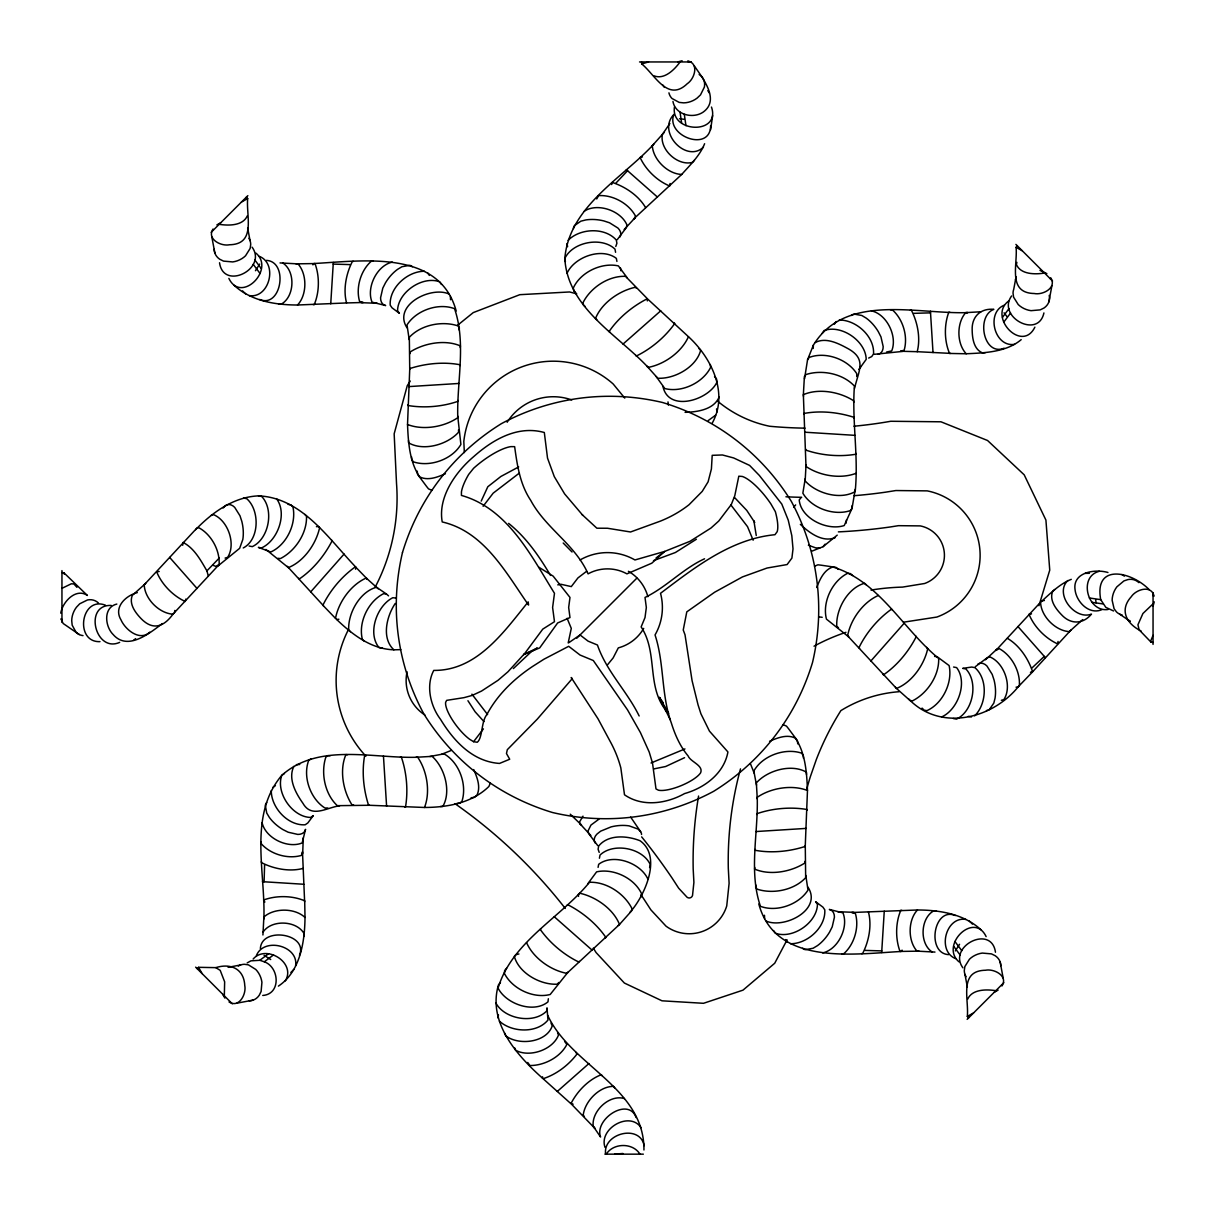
<?xml version="1.0" encoding="UTF-8"?>
<svg xmlns="http://www.w3.org/2000/svg" width="1215" height="1215" viewBox="0 0 1215 1215"><rect width="100%" height="100%" fill="white"/><g stroke="black" fill="none" stroke-linecap="round" stroke-linejoin="round"><path stroke-width="1.5" d="M409.212 339.668L407.01 324.906C416.229 310.341 438.357 302.52 454.547 308.686C466.439 343.435 456.703 381.632 457.766 417.687C444.082 427.103 423.063 430.566 407.526 424.506L409.728 369.406L409.333 337.314C420.785 324.891 441.88 320.623 457.766 325.802L459.346 327.746L459.224 330.1M805.788 875.332L807.99 890.094C798.771 904.659 776.643 912.48 760.453 906.314C748.562 871.565 758.297 833.369 757.234 797.313C770.918 787.897 791.937 784.434 807.474 790.494L805.272 845.594L805.667 877.686C794.215 890.109 773.12 894.377 757.234 889.198L755.654 887.254L755.776 884.9M228.876 278.402C241.208 304.13 275.41 269.487 255.97 253.145M986.124 936.598C973.792 910.87 939.59 945.513 959.03 961.855M673.9 114.301C665.197 136.293 710.578 152.68 710.638 125.585M674.462 106.935C670.346 133.118 720.996 134.865 711.474 107.057M213.354 230.136L213.005 229.073C206.626 239.036 220.857 246.554 229.498 244.762C256.517 244.276 245.946 215.905 247.678 198.592L246.448 197.043M278.402 986.124C300.287 971.56 304.752 941.853 305.011 917.462C294.926 907.878 274.226 907.711 263.883 917.006L263.852 918.996C265.675 871.99 248.057 815.159 281.789 775.337C318.922 742.289 373.157 758.798 417.687 757.234C427.103 770.918 430.566 791.937 424.506 807.474L369.406 805.272L337.314 805.667C324.891 794.215 320.623 773.12 325.802 757.234L327.746 755.654L330.1 755.776M968.552 1017.957L967.322 1016.408C969.054 999.095 958.483 970.724 985.502 970.238C994.143 968.446 1008.374 975.964 1001.995 985.927L1001.646 984.864M805.985 466.439L806.031 464.813L805.165 480.912C816.374 493.503 840.248 500.246 855.178 491.574C858.716 456.43 851.837 421.225 854.403 386.066C842.967 373.643 821.872 369.36 805.985 374.554L804.406 376.498L803.358 394.678L805.985 466.439C819.669 475.855 840.689 479.318 856.226 473.258M264.095 881.786L264.597 864.974M262.926 934.973L263.883 917.006M303.993 936.446L304.084 933.621C296.551 920.332 271.446 919.36 263.017 932.133M855.254 489.265L852.019 508.432L844.228 525.548C827.324 531.152 800.898 518.547 799.212 499.957L801.141 497.512M813.23 348.477L813.367 345.166C845.458 292.511 917.568 314.457 967.748 312.604L965.743 312.635C956.463 322.977 956.63 343.678 966.214 353.762C984.803 352.912 1006.339 352.168 1021.192 339.653M854.54 388.42C858.732 370.165 867.449 358.683 846.627 347.885C837.393 342.919 825.289 337.117 815.113 342.6M271.264 790.54C271.127 807.474 287.788 825.896 305.162 824.788L307.835 822.95L313.288 815.63L310.63 817.452C292.253 817.072 275.501 792.605 281.789 775.337L284.447 773.515M304.631 901.834L302.489 851.761L301.442 855.406C287.864 859.415 270.52 854.327 261.21 843.681L261.012 841.646M643.95 1149.982C644.406 1087.44 570.959 1065.813 547.676 1015.3M302.672 853.796L303.294 837.803M1050.398 278.888L1050.747 277.825C1057.126 287.788 1042.895 295.306 1034.254 293.514C1007.235 293.028 1017.805 264.657 1016.074 247.344L1017.304 245.794M260.375 948.566C261.635 926.24 308.671 933.5 299.467 955.354M330.738 303.811L333.32 262.47M852.186 505.577L852.019 508.432L850.166 510.665C833.748 516.071 811.635 508.204 802.857 493.199L805.241 478.604M881.68 952.53L884.262 911.189M805.742 449.216L805.682 450.051C821.401 455.473 839.474 457.022 855.876 454.243L855.922 453.392M219.535 262.759C223.454 291.068 267.725 268.712 252.113 247.192M995.465 952.241C991.546 923.932 947.275 946.288 962.888 967.808M542.573 1076.809L542.452 1078.13L571.597 1104.298L594.94 1128.446L593.209 1126.244C591.325 1111.224 609.581 1094.001 624.404 1098.573M410.017 353.626L410.184 351.97C424.065 343.025 445.115 339.289 460.394 345.926L460.227 347.581M754.773 867.419L754.606 869.074C769.885 875.711 790.935 871.975 804.816 863.03L804.983 861.374M295.594 965.803C298.829 945.604 263.685 936.871 256.38 955.643M846.156 523.118L846.49 519.883M548.345 998.745L547.995 1001.843C533.643 1013.796 506.063 1004.015 498.059 988.114C512.198 941.488 560.1 918.191 589.488 882.287C606.361 881.589 624.297 893.481 631.861 908.38L631.603 910.87L619.498 924.463L566.889 973.352C550.562 970.345 533.248 957.921 526.551 942.643M575.986 1052.357L576.912 1054.149C568.574 1065.084 556.591 1074.242 543.515 1078.586L542.452 1078.13C516.664 1055.167 487.564 1022.331 498.408 985.016L500.459 982.495M498.059 1018.018L498.439 1014.844M585.144 306.499L583.397 304.919L583.139 302.429C590.703 287.53 608.639 275.638 625.512 276.337L647.929 299.285L688.449 336.692C681.752 351.97 664.438 364.394 648.111 367.401C617.721 334.808 567.694 308.139 564.808 258.506C569.121 206.504 621.761 178.772 653.716 144.236L652.318 145.679C653.062 159.56 667.81 174.079 681.721 174.428C690.135 164.951 699.886 155.672 704.609 143.719M596.732 198.941L598.585 195.63C612.694 194.689 628.565 203.361 635.339 215.784L635.05 217.804L624.176 229.544M710.578 129.808L712.658 115.668M629.856 912.45C644.239 896.7 662.752 856.727 639.986 840.704C627.062 835.631 608.259 834.158 598.691 846.02L598.099 849.209L599.208 852.398M712.096 423.352C728.985 393.432 711.55 357.848 688.449 336.692M568.195 642.902L571.293 628.398L567.116 618.313M224.319 995.829L224.653 981.826L220.204 970.36L215.799 967.641L198.592 967.322L197.043 968.552M641.216 896.822L641.702 893.997C634.61 878.187 613.438 868.072 596.611 871.854L587.726 883.852M409.728 369.406L409.865 368.54C425.675 363.437 443.718 361.645 460.045 364.758L459.893 365.609M755.107 849.391L754.955 850.242C771.282 853.355 789.325 851.563 805.135 846.46L805.272 845.594M144.236 584.764C144.585 598.676 159.119 613.423 172.986 614.167L219.11 564.55C220.036 550.425 211.38 534.554 198.941 527.796L196.921 528.069L144.236 584.764L145.679 583.382L132.298 595.411C128.729 604.068 135.548 612.907 141.32 618.845C152.695 630.372 163.433 627.35 172.986 614.167M174.428 612.785L174.854 610.431M1071.281 579.342C1059.328 584.066 1050.049 593.816 1040.572 602.215C1040.921 616.127 1055.44 630.874 1069.322 631.618L1082.702 619.589M1015.512 279.951L1016.074 276.838L1013.72 289.352A22.037 16.023 21.2 0 0 1013.037 293.164L1013.583 297.143L1018.2 304.525A17.238 12.53 21.2 0 0 1031.034 310.675L1040.207 309.871L1044.034 307.987A22.037 16.023 21.2 0 0 1049.578 298.055L1049.213 295.397M599.42 858.23L600.013 855.056C613.286 842.344 642.431 847.797 650.192 864.442L649.6 867.616M813.367 345.166L807.55 359.777L804.527 378.852M1048.879 301.867L1051.901 285.783M598.084 867.373L598.661 864.321C613.362 853.021 640.776 862.939 648.005 879.326M1043.913 312.938C1038.157 339.547 996.482 316.553 1011.624 295.944M1016.894 262.349L1016.393 264.551C1020.813 274.651 1035.195 274.529 1044.581 273.056M355.539 569.212L356.041 567.359C328.733 538.974 302.125 497.755 258.506 495.872C233.645 496.889 212.336 512.441 195.63 529.634M641.52 61.95L641.733 63.924C655.204 74.935 667.794 102.47 687.25 83.713C694.615 78.884 699.369 63.499 687.812 60.963L688.313 61.95M60.75 613.15C62.497 602.002 75.922 587.528 87.389 595.456L63.924 572.797L61.95 572.569M1153.081 606.148L1154.25 601.85M1038.947 605.723L1049.745 570.139L1045.918 520.081L1024.199 474.822L987.552 440.498L940.972 421.802L890.762 421.271A454.881 454.881 0 0 1 853.948 426.222M566.995 273.375C574.224 256.988 601.638 247.07 616.339 258.37L616.916 261.422M247.359 215.799C242.939 225.899 228.557 225.793 219.171 224.319M967.641 999.201C972.061 989.101 986.443 989.207 995.829 990.681M673.596 114.787C656.905 132.42 686.536 163.387 703.424 147.136M615.792 246.463L616.901 243.258L616.309 240.069C604.812 226.992 579.995 228.238 568.119 240.327M647.322 300.895L647.215 298.784C632.438 306.347 618.42 317.844 609.064 331.574L609.778 332.09M719.128 397.077C713.767 409.683 697.288 412.037 685.078 412.325M816.693 587.498C819.867 579.494 823.952 569.85 832.837 566.995C879.463 581.15 902.76 629.051 938.663 658.424C939.362 675.312 927.47 693.249 912.571 700.812L910.081 700.554L896.488 688.449L847.599 635.825C850.606 619.498 863.03 602.2 878.308 595.487M481.216 501.096L487.807 486.744L500.929 476.447L518.683 466.925M490.298 783.143L488.886 786.485C471.83 803.1 447.469 807.352 424.506 807.474M255.454 270.717L259.691 264.065M959.546 944.283L955.309 950.935M285.328 980.885C296.369 962.827 266.267 943.949 253.145 959.03M293.848 766.361C287.803 778.709 295.685 793.061 302.884 803.221C311.632 818.758 327.017 807.337 339.668 805.788M787.092 939.833L774.714 963.252L742.988 990.149L703.515 1003.301L661.993 1000.811L624.373 983.041L596.079 952.545A512.973 512.973 0 0 0 593.3 948.14M1034.876 327.154C1021.952 353.565 987.37 316.492 1008.799 300.895M247.678 198.592L241.451 202.039M967.322 1016.408L973.549 1012.961M1153.05 635.369L1150.757 640.852L1151.076 642.203L1153.05 642.431M410.275 381.054L407.253 385.702L394.161 433.816L396.53 483.616A192.365 192.365 0 0 1 375.162 587.179M890.398 309.764L892.433 309.947C903.079 319.272 908.167 336.616 904.157 350.193L900.512 351.241L917.188 351.697C920.742 338.438 917.659 322.491 911.417 310.311L910.369 310.144M395.27 603.43C386.628 616.142 381.221 638.24 393.888 649.812L400.829 649.645M858.868 369.451L860.615 366.884M669.845 123.505L662.403 134.364L652.318 145.679M617.281 239.644L626.317 227.615L627.016 225.109C621.017 210.666 597.613 202.51 584.339 211.137M822.266 333.199L824.089 330.541C841.357 324.253 865.824 341.005 866.204 359.367L859.977 367.963M566.889 973.352L568.013 972.167L550.182 994.493C533.37 998.882 512.168 988.813 504.392 973.382L504.665 970.496L506.549 968.355M834.401 324.162L836.239 321.489M807.55 359.777L809.205 357.438C825.395 351.257 847.523 359.093 856.742 373.658L856.757 376.559M1040.572 602.215L995.89 650.45L999.216 648.613C1011.639 655.386 1020.311 671.242 1019.37 685.366C993.384 718.976 940.182 732.189 908.501 698.807M680.081 61.95C674.492 69.635 664.392 79.886 654.141 75.877M1002.497 317.328L1009.042 308.549M1003.681 322.279L1010.546 313.045M606.255 1154.159C613.438 1142.753 632.924 1142.525 639.941 1154.159M312.923 264.855L313.941 263.518C362.222 260.936 439.42 249.045 456.202 311.025M582.987 816.161L579.661 821.735L579.95 823.755L590.824 835.495M902.077 950.145L901.059 951.482C852.778 954.064 775.58 965.955 758.798 903.975M483.114 506.275L493.169 493.169L519.382 473.06M473.592 741.682L477.267 742.259C482.719 737.976 481.14 721.361 486.835 714.648C497.36 694.783 513.915 678.912 532.459 666.534L543.925 659.229L568.696 646.304L580.056 655.037L593.3 660.52L627.532 709.894L640.411 732.554L649.205 752.039L652.516 763.066L655.994 788.945L658.454 790.206A24.771 7.305 -22.5 0 0 681.266 785.604A24.771 7.305 -22.5 0 0 700.66 772.725C703.637 765.313 690.454 761.942 688.085 755.897C680.111 746.405 675.024 734.817 671.363 723.077C661.051 694.631 664.423 663.39 655.037 634.944A54.888 54.888 0 0 0 660.52 593.3C694.646 567.557 730.853 538.959 774.957 534.706L777.19 531.669A34.703 10.236 67.5 0 0 775.367 511.697L770.887 503.906A34.703 10.236 52.5 0 0 742.304 476.462L738.811 476.189L734.771 495.781L731.324 504.483L718.764 521.022L711.003 528.024L690.014 541.298L664.544 551.473L651.817 563.183L626.925 573.86C614.957 567.223 600.043 567.223 588.075 573.86C575.257 544.593 545.702 528.343 530.727 500.383C519.944 484.253 517.226 465.284 514.644 446.664L510.938 446.619A37.24 10.981 -37.5 0 0 473.622 468.261L468.656 474.442A37.24 10.981 -52.5 0 0 461.442 491.938L461.427 495.416C507.748 508.523 530.955 555.422 554.48 593.3L552.612 607.5L554.48 621.7L542.786 629.112L524.956 653.169L507.976 671.774L497.998 680.324L481.535 691.062L472.149 695.436L463.993 697.653L446.664 700.356L445.647 702.27A26.457 7.806 52.5 0 0 469.734 739.343L473.592 741.682L483.418 728.879M811.681 551.245L823.071 546.689L825.046 544.183M793.653 507.414L795.643 504.893M823.071 546.689L837.226 535.132M607.5 664.818L613.135 657.938L618.313 647.884A41.811 41.811 0 0 0 643.707 628.398M213.202 565.34L215.784 566.387L219.11 564.55M540.797 928.807L540.25 929.445C549.879 943.007 563.745 954.701 578.689 961.976L579.251 961.338M310.797 591.796L344.088 554.055M870.912 660.945L904.203 623.204M985.456 659.76L997.196 648.886M558.824 982.479L557.245 984.18C540.417 985.137 518.759 973.033 514.34 956.342L515.919 954.656L518.911 953.972M616.035 182.979L627.578 170.723M664.347 132.298L662.403 134.364C659.335 149.354 677.773 166.409 692.489 162.354L694.433 160.289M208.266 575.804L206.899 570.883L219.277 558.019M290.901 972.44L293.863 969.418M223.12 508.007L225.626 505.486A10.009 7.29 66.2 0 1 234.692 507.354L239.978 515.768L241.831 521.402A39.412 28.659 66.2 0 1 242.833 539.43L239.644 548.33L217.804 566.114M975.356 666.67L987.385 657.634L989.891 656.92C1004.334 662.934 1012.49 686.338 1003.863 699.597L1001.357 700.311M211.197 232.293L247.845 195.645M576.821 638.179L636.857 578.143M967.155 1019.355L1003.803 982.707M715.589 415.211L708.254 420.527M681.721 174.428L633.486 219.11L635.05 217.804M1069.322 631.618L1070.764 630.236L1031.93 672.548L1018.079 686.931L1016.059 687.204M162.354 623.553C149.597 633.273 127.651 651.21 113.177 634.549C104.87 626.408 103.002 607.363 116.822 604.068M1054.711 589.503L1052.646 591.447C1049.077 600.119 1055.896 608.958 1061.667 614.881C1070.506 624.419 1082.793 624.556 1091.495 614.107C1074.759 620.576 1054.013 593.619 1067.863 580.512M1032.021 667.916L1044.277 656.373M974.673 715.832C986.762 703.956 988.008 679.139 974.931 667.643L971.742 667.05L962.705 668.371L965.879 668.964C978.607 682.222 973.154 711.367 956.494 719.128L953.319 718.536M149.749 632.165C139.816 641.611 125.358 629.765 120.984 619.863C113.344 607.303 125.585 595.639 137.31 592.616M623.006 344.088L660.747 310.797M557.29 1091.45L588.956 1063.52M513.353 668.569L531.244 651.741L537.364 647.99L523.65 654.566L539.673 647.929L557.624 622.961L569.987 617.554L568.666 607.5L569.987 597.446L553.144 576.123L538.731 567.162M618.207 925.511L619.498 924.463C613.378 908.972 595.851 896.731 579.722 893.222L578.431 894.286L578.537 896.381M133.589 640.305L135.64 638.634M457.463 325.362L473.273 312.589L519.807 294.683L569.592 291.965L576.73 293.848M586.602 571.293L577.93 577.93L571.293 586.602L560.996 584.278L557.776 584.871M656.039 558.004L664.544 551.473L634.944 559.963A54.888 54.888 0 0 0 580.056 559.963M247.192 962.888L250.943 960.852L259.797 960.29L268.576 953.745M259.797 960.29L264.293 961.794L273.527 954.929M61.95 588.333L71.305 583.792L73.948 583.99L76.94 587.316M1153.05 603.87L1142.905 613.529L1137.939 624.768L1139.123 629.81L1151.076 642.203M311.025 758.798L308.686 760.453C302.52 776.643 310.341 798.771 324.906 807.99L327.807 808.005M696.377 539.247L675.373 552.521L653.503 560.631M567.071 905.236L567.785 904.735C582.562 912.298 596.58 923.795 605.936 937.524L605.222 938.026M234.115 285.328C251.156 301.001 275.167 304.965 297.538 305.011C307.122 294.926 307.289 274.226 297.994 263.883L280.027 262.926M980.885 929.672C963.844 913.999 939.833 910.035 917.462 909.989C907.878 920.074 907.711 940.775 917.006 951.117L934.973 952.074M568.863 642.659L580.041 634.959L588.075 641.14L597.446 645.013C606.574 671.606 626.97 691.016 639.151 715.969M272.737 787.487L275.41 785.649M302.945 868.436C289.686 871.99 273.74 868.907 261.559 862.665L261.392 861.617M648.582 61.95L641.733 63.924M230.136 1001.646L229.073 1001.995C239.036 1008.374 246.554 994.143 244.762 985.502C243.957 969.175 231.184 962.812 215.799 967.641M598.934 819.168L590.946 825.076L587.984 831.06L588.683 833.551L597.719 845.579M684.561 757.689L665.623 766.513L653.7 768.928M216.893 224.897L220.857 222.634M994.235 992.336L998.107 990.103M704.563 558.779C682.815 568.742 666.443 587.164 645.013 597.446L646.334 607.5L645.013 617.554L641.14 626.925C658.864 653.655 645.332 689.254 668.645 713.402L659.411 697.41L663.208 702.802M1004.106 348.219C983.558 356.527 975.782 316.295 993.824 309.339C980.277 308.109 971.681 316.887 972.167 329.888C972.289 338.15 973.716 349.237 982.373 352.836L985.198 352.745M677.712 61.95L682.101 60.75M868.664 358.06L871.702 356.587L873.539 353.914C874.648 336.54 856.226 319.879 839.292 320.016M1004.395 305.132C985.623 312.437 994.356 347.581 1014.555 344.346M445.434 473.729C437.537 477.146 427.832 481.064 419.524 476.796C409.47 461.533 408.255 442.321 407.526 424.506M769.566 741.271C777.463 737.854 787.168 733.936 795.476 738.204C805.53 753.467 806.745 772.679 807.474 790.494M835.237 537.638C822.525 542.771 809.205 532.778 800.366 524.348M582.167 514.659L596.869 528.206L607.5 528.252L630.539 531.988L660.337 521.144A236.09 154.442 37.5 0 0 689.072 504.696L702.224 491.392L708.102 481.823L711.413 468.96L712.203 455.321L722.424 454.972L733.647 457.949L749.594 465.406L759.345 475.445L781.792 504.073L788.246 520.157L791.816 535.678L793.015 548.876L791.907 558.08L787.123 564.55L767.075 568.028L742.441 576.928L714.663 592.206L686.794 611.859L683.24 630.008L685.017 634.777L692.079 680.673L698.048 704.837L700.918 713.797L709.454 731.126L727.922 751.948C724.094 773.393 704.594 787.943 684.577 793.577C666.443 803.738 642.37 807.246 624.495 794.777L620.835 767.941A367.629 199.898 -7.5 0 0 609.884 740.892L597.977 718.733L571.187 677.514L572.219 678.699L537.349 719.067L507.308 749.685L506.473 753.528L509.708 759.238L499.517 763.43C472.544 761.608 453.651 740.922 440.498 719.295C430.353 705.991 425.69 685.381 433.77 670.407C476.963 670.862 503.845 631.952 528.191 601.911L528.555 605.055C505.88 572.584 484.117 531.608 442.23 521.949C437.704 497.239 455.61 471.936 473.653 456.658C492.804 439.602 517.742 425.068 544.32 432.51L547.525 458.131L554.298 476.644L564.595 493.867L582.805 515.327M651.043 762.974L684.956 748.926M814.566 566.175L817.923 564.808L821.112 565.188L835.935 567.359L838.441 569.41M417.687 757.234L416.062 757.279L429.852 756.489L441.607 754.287L451.205 750.46M1107.943 572.478C1095.186 568.772 1072.313 572.052 1075.078 589.852C1076.444 601.987 1089.263 615.23 1101.959 609.611M243.258 547.95C259.585 539.566 259.949 510.194 246.706 498.651L243.516 498.059M119.677 642.355C95.256 653.351 83.379 604.235 111.233 605.45M1099.332 571.293C1078.085 576.487 1087.379 612.481 1108.065 609.49M941.625 716.956C958.012 709.727 967.93 682.314 956.63 667.612L953.578 667.035M211.137 515.403L213.643 514.689C228.071 520.703 236.226 544.107 227.615 557.366L225.109 558.08M262.759 995.465C281.227 994.159 279.48 967.216 264.293 961.794M622.976 1153.491L614.866 1154.083M874.527 354.294L902.548 351.424M240.6 964.968L228.086 967.322L231.199 966.76M237.031 1003.15L253.115 1000.127M353.383 261.392L352.335 261.559C346.093 273.74 343.01 289.686 346.564 302.945L363.239 302.489L359.594 301.442C355.585 287.864 360.673 270.52 371.319 261.21L373.354 261.012M917.462 909.989L851.761 912.511L855.406 913.558C859.415 927.136 854.327 944.48 843.681 953.79L841.646 953.988M861.617 953.608L862.665 953.441C868.907 941.26 871.99 925.314 868.436 912.055M1042.014 600.833L1044.384 600.499M378.229 588.819L366.216 578.036C350.953 584.749 338.529 602.048 335.507 618.374C351.515 633.881 370.605 649.053 393.888 649.812M336.692 619.513L338.894 619.225M471.131 797.739L474.366 797.404L476.796 795.476C481.064 787.168 477.146 777.463 473.729 769.566M400.464 756.991L401.299 756.93C406.721 772.649 408.27 790.722 405.491 807.125L404.641 807.17M441.607 754.287L444.447 754.105C459.452 762.883 467.319 784.996 461.913 801.414L459.68 803.267L456.825 803.449M408.802 386.598L459.027 383.454M755.973 831.546L806.198 828.402M965.743 312.635L980.885 311.769M949.811 312.27L948.763 312.316C944.055 324.982 944.252 341.02 949.553 353.444L966.214 353.762M950.586 353.383L917.188 351.697M346.564 302.945L297.538 305.011M316.432 526.672L318.512 526.551L319.575 527.842C316.067 543.971 303.826 561.497 288.35 567.618L265.903 549.438M573.115 1104.222L571.096 1103.357C577.322 1091.192 588.561 1079.512 601.395 1074.683L601.896 1075.624M392.354 262.106C376.878 265.386 366.095 287.712 372.048 302.155L385.656 305.557A10.009 7.29 -68.8 0 1 380.568 297.827L382.786 288.152L385.459 282.852A39.412 28.659 -68.8 0 1 397.502 269.396L401.922 266.738L409.607 265.341A10.009 7.29 -68.8 0 1 412.356 266.708M377.197 303.294L361.204 302.672M837.803 911.706L853.796 912.328M822.646 952.894C838.122 949.614 848.905 927.288 842.952 912.845L829.344 909.443A10.009 7.29 -68.8 0 1 834.432 917.173L832.214 926.848L829.541 932.148A39.412 28.659 -68.8 0 1 817.498 945.604L813.078 948.262L805.393 949.659A10.009 7.29 -68.8 0 1 802.644 948.292M296.414 764.615L299.725 764.478M429.852 756.489L432.175 756.413C444.751 767.622 451.494 791.497 442.822 806.426L440.513 806.502M913.726 313.349L930.538 312.847M99.979 641.642C74.237 642.583 80.813 595.532 105.523 605.237M1085.192 573.358L1089.415 573.313M903.459 622.202L936.887 617.053A65.701 65.701 0 0 0 927.242 490.875L895.88 490.541L885.507 492.181A524.105 524.105 0 0 1 854.175 495.69M639.546 61.95L691.365 61.95M604.918 1154.159L643.343 1154.159M819.912 547.965L815.781 547.904L808.37 545.231M297.994 263.883L296.004 263.852L314.989 263.564C319.697 276.23 319.499 292.268 314.199 304.692L313.166 304.631M917.006 951.117L918.996 951.148L900.011 951.436C895.303 938.77 895.501 922.732 900.801 910.308L901.834 910.369M333.214 264.095L350.026 264.597M864.974 950.403L881.786 950.905M278.554 303.993L281.379 304.084C294.668 296.551 295.64 271.446 282.867 263.017M936.446 911.007L933.621 910.916C920.332 918.449 919.36 943.554 932.133 951.983M424.46 271.264C407.526 271.127 389.104 287.788 390.212 305.162L392.05 307.835L399.37 313.288L397.548 310.63C397.928 292.253 422.395 275.501 439.663 281.789L441.485 284.447M790.54 943.736C807.474 943.873 825.896 927.212 824.788 909.838L822.95 907.165L815.63 901.712L817.452 904.37C817.072 922.747 792.605 939.499 775.337 933.211L773.515 930.553M871.398 310.858C886.874 314.138 897.657 336.464 891.704 350.907L886.54 352.046M266.434 260.375C288.76 261.635 281.5 308.671 259.646 299.467M948.566 954.625C926.24 953.365 933.5 906.329 955.354 915.533M804.725 432.206L854.95 435.35M262.47 881.68L303.811 884.262M388.542 595.866L386.4 593.983L383.515 593.71C368.084 601.501 358.015 622.703 362.404 639.515L364.546 641.399M347.581 754.773L345.926 754.606C339.289 769.885 343.025 790.935 351.97 804.816L353.626 804.983M249.197 295.594C269.396 298.829 278.129 263.685 259.357 256.38M965.803 919.406C945.604 916.171 936.871 951.315 955.643 958.62M277.916 558.323L280.407 558.581C295.306 551.018 307.198 533.081 306.499 516.193L304.919 514.446M934.593 656.419L937.084 656.677L949.097 665.562C952.864 682.374 942.764 703.561 926.954 710.638L924.129 710.168L922.079 708.102M819.107 616.931L822.191 617.296M395.893 598.069L392.81 597.704C376.893 605.708 367.112 633.288 379.065 647.641L382.163 648.005M679.534 118.706L684.091 119.298M642.462 156.917L640.092 157.464C645.712 169.751 657.194 180.944 669.723 185.986L670.072 183.495M1089.323 597.977L1100.714 599.648L1105.817 607.348L1113.563 610.978M1091.981 602.321L1102.825 603.901M288.046 504.362L290.871 504.832L292.921 506.898C296.688 523.726 286.588 544.897 270.778 551.99L258.37 547.388L261.422 547.965C277.825 540.736 287.727 513.322 276.428 498.621M365.609 755.107L364.758 754.955C361.645 771.282 363.437 789.325 368.54 805.135L369.406 805.272M968.294 716.349L971.484 716.941M258.506 495.872L261.681 496.464C274.393 509.723 268.94 538.868 252.295 546.629L249.121 546.036M1031.505 613.879L1029.014 614.228C1034.056 626.758 1045.249 638.24 1057.536 643.859L1058.083 641.474M159.18 571.49L156.689 571.84C161.747 584.369 172.94 595.851 185.212 601.471L185.773 599.101M1007.356 638.331C1019.264 645.211 1028.346 658.667 1032.553 671.682L1030.457 672.26M1022.301 250.791L1016.074 247.344M1153.05 595.623L1154.037 596.125C1151.501 584.582 1136.116 589.321 1131.286 596.702C1119.288 609.854 1126.123 623.508 1141.052 631.01M672.958 101.437C675.236 114.711 692.793 119.176 703.12 112.145C720.434 99.827 702.422 77.912 694.251 65.777M1149.223 589.685C1131.621 571.521 1093.91 562.849 1100.714 599.648M1039.979 270.383L1046.859 273.633M431.857 490.298L428.515 488.886L426.526 486.38L417.595 474.366L417.261 471.131M783.143 724.702L786.485 726.114L788.474 728.62L797.404 740.634L797.739 743.869M270.717 959.546L264.065 955.309M61.95 619.377L60.963 618.875L63.18 623.508L79.279 634.549M448.639 293.848C430.505 286.057 392.445 305.254 406.995 327.807M766.361 921.152C784.495 928.943 822.555 909.746 808.005 887.193M198.592 967.322L202.039 973.549M564.626 1041.422L566.858 1044.46C560.297 1057.278 544.168 1065.661 529.937 1065.525L527.705 1062.472M1121.931 574.528L1124.376 576.138M1119.714 614.167L1130.208 621.351L1127.611 619.544M847.599 635.825L848.784 636.964L826.458 619.134C822.054 602.321 832.123 581.119 847.569 573.328L850.454 573.601L852.596 575.485M386.4 593.983L376.529 587.24C359.853 591.659 347.748 613.317 348.705 630.145L350.391 631.724M699.141 74.48L701.283 76.089A22.037 16.023 -23.8 0 1 704.396 87.04L700.523 94.861L697.091 98.126A17.238 12.53 -23.8 0 1 683.665 102.865L679.17 102.394L671.986 98.476A22.037 16.023 -23.8 0 1 668.933 92.841M264.855 902.077L263.564 900.011C276.23 895.303 292.268 895.501 304.692 900.801L305.011 917.462M636.569 288.35L635.278 287.287C619.149 290.78 601.622 303.021 595.502 318.512L596.793 319.575M579.95 823.755L581.514 825.046L570.26 814.202M508.629 523.392C526.216 537.47 539.171 556.181 550.501 575.424M892.129 609.748L891.491 609.186C877.944 618.83 866.249 632.681 858.959 647.641L859.597 648.187M323.509 605.814L287.287 566.327M626.348 169.644L657.406 197.043M554.253 916.733L591.994 950.039M866.295 584.855L864.609 583.276C847.918 587.711 835.814 609.353 836.771 626.181L838.472 627.76M366.216 578.036L367.401 579.175L355.403 566.813C341.84 576.442 330.146 590.308 322.871 605.252L335.507 618.374M734.483 497.436L746.785 510.421L754.743 522.496M969.418 921.137L972.44 924.099M242.56 290.901L245.582 293.863M499.411 1021.147C511.895 1032.537 536.787 1033.616 547.965 1020.053L547.008 1007.858L546.644 1011.047C533.704 1024.321 504.529 1019.127 495.872 1003.013M627.274 277.916L618.389 265.903C601.562 262.136 580.39 272.236 573.298 288.046L573.784 290.871L575.849 292.921M641.55 834.477A10.009 7.29 -23.8 0 0 640.563 831.576L638.042 829.07L629.142 825.881A39.412 28.659 -23.8 0 0 611.115 826.883L600.681 831.151L597.051 834.006A10.009 7.29 -23.8 0 0 595.198 843.073M1015.907 244.397L1052.554 281.045M195.645 967.155L232.293 1003.803M563.198 543.014L572.037 551.99M483.935 721.573L475.111 711.777L467.942 700.721M648.111 367.401L646.988 366.216L657.755 378.229C674.583 379.186 696.241 367.082 700.66 350.391L699.081 348.705M1017.957 626.545L1045.356 657.588M656.176 376.529L664.818 388.542C681.63 392.946 702.832 382.877 710.608 367.431L710.335 364.546M169.644 557.412L197.043 588.455M674.204 322.871L674.75 323.509C665.121 337.056 651.255 348.751 636.311 356.041L635.749 355.403M926.65 647.382L927.713 648.673C924.22 664.802 911.979 682.329 896.488 688.449L895.425 687.158M624.768 398.11L613.18 383.986A90.032 90.032 0 0 0 463.811 441.44L464.343 452.572M714.542 376.559L716.592 379.065L716.941 382.163C708.679 400.054 668.493 412.766 662.934 386.4M1004.061 312.817L1006.871 316.447M730.777 504.817L747.529 526.657L753.148 540.219M471.936 694.175L487.58 714.557M614.714 1087.972L613.529 1086.377C599.36 1086.286 584.947 1101.246 583.215 1115.036L584.4 1116.631M954.929 941.473L961.794 950.707M953.745 946.424L960.29 955.203M254.71 259.797L261.255 268.576M253.206 264.293L260.071 273.527M641.064 1127.657C629.598 1110.571 598.357 1128.826 605.04 1147.385M915.715 636.007L916.216 636.721C908.653 651.513 897.156 665.531 883.426 674.872L882.91 674.158M331.574 540.128L332.09 540.842C324.526 555.62 313.03 569.638 299.285 578.993L298.784 578.279M662.585 84.792L664.392 87.389M427.513 272.737L429.351 275.41M785.649 939.59L787.487 942.263M630.661 817.087L640.563 831.576M593.209 1126.244L600.575 1137.012C593.953 1119.288 628.459 1096.416 636.113 1117.542M707.813 90.624L709.423 93.069M222.664 994.235L224.897 998.107M206.899 570.883C200.824 560.388 194.172 548.041 183.07 542.452L182.706 545.277M659.411 697.41L670.27 719.842M551.033 1023.106L552.218 1025.916C546.598 1042.652 518.744 1045.857 505.698 1035.803L504.498 1032.993M750.46 763.795L754.287 773.393L756.489 785.148L757.279 798.938L757.234 797.313M557.579 1032.689L558.49 1035.074C552.795 1049.912 529.375 1057.885 515.57 1050.231L514.659 1047.846M664.377 706.598L665.881 711.382M644.193 1145.684C639.88 1123.632 602.534 1133.428 605.632 1154.159M63.924 572.797L64.243 574.148M753.847 520.628L756.262 535.557M645.605 207.644C638.741 195.737 625.285 186.654 612.254 182.447L611.692 184.543M1000.127 961.885L1003.15 977.969M964.968 974.4L967.322 986.914L966.76 983.801M457.766 417.687L457.721 416.062L460.895 444.447C452.117 459.452 430.004 467.319 413.586 461.913L411.733 459.68L411.551 456.825M250.032 240.6L247.678 228.086L248.24 231.199M211.85 237.031L214.873 253.115M615.58 252.295L614.987 249.121C601.714 236.393 572.569 241.846 564.808 258.506L565.4 261.681M567.01 243.516L567.602 246.706M854.024 418.157L853.887 417.292C838.077 412.189 820.034 410.397 803.707 413.51L803.859 414.361M620.455 267.953L620.926 270.778M684.288 114.286L685.959 125.677M680.035 112.175L681.63 123.019M1095.702 599.861L1096.097 602.883M716.561 408.893L716.941 412.067M667.992 401.907L668.356 405.096M853.735 402.378L853.568 400.707C839.687 391.777 818.637 388.041 803.358 394.678L803.525 396.333M807.17 810.359L807.125 809.509C790.722 806.73 772.649 808.279 756.93 813.701L756.991 814.536M458.009 400.464L458.07 401.299C442.351 406.721 424.278 408.27 407.875 405.491L407.83 404.641M930.432 311.222L933.014 352.547M803.449 758.175L803.267 755.32L801.414 753.087C784.996 747.681 762.883 755.548 754.105 770.553L754.287 773.393M383.454 755.973L386.598 806.198M262.106 822.646C265.386 838.122 287.712 848.905 302.155 842.952L305.557 829.344A10.009 7.29 21.2 0 1 297.827 834.432L288.152 832.214L282.852 829.541A39.412 28.659 21.2 0 1 269.396 817.498L266.738 813.078L265.341 805.393A10.009 7.29 21.2 0 1 266.708 802.644M764.478 915.275L764.615 918.586M450.385 296.414L450.522 299.725M806.502 774.487L806.426 772.178C791.497 763.506 767.622 770.249 756.413 782.825L756.489 785.148M458.511 429.852L458.587 432.175C447.378 444.751 423.503 451.494 408.574 442.822L408.498 440.513M1153.05 592.586L1153.05 644.406M61.95 570.594L61.95 622.414M966.107 976.723A22.037 16.023 -21.2 0 1 964.285 970.588L964.832 966.608L969.449 959.227A17.238 12.53 -21.2 0 1 982.282 953.076L991.455 953.881L995.282 955.765A22.037 16.023 -21.2 0 1 1000.826 965.697M238.277 966.107A22.037 16.023 68.8 0 1 244.412 964.285L248.392 964.832L255.773 969.449A17.238 12.53 68.8 0 1 261.924 982.282L261.119 991.455L259.235 995.282A22.037 16.023 68.8 0 1 249.303 1000.826M878.096 354.309A10.009 7.29 68.8 0 0 883.183 346.579L880.966 336.889L878.278 331.604A39.412 28.659 68.8 0 0 866.249 318.148L861.83 315.49L854.145 314.093A10.009 7.29 68.8 0 0 851.396 315.46M248.893 238.277A22.037 16.023 -21.2 0 1 250.715 244.412L250.168 248.392L245.552 255.773A17.238 12.53 -21.2 0 1 232.718 261.924L223.545 261.119L219.718 259.235A22.037 16.023 -21.2 0 1 214.174 249.303M619.802 237.138A10.009 7.29 23.8 0 0 617.949 228.055L609.52 222.785L603.885 220.933A39.412 28.659 23.8 0 0 585.858 219.93L580.861 221.176L574.437 225.626A10.009 7.29 23.8 0 0 573.45 228.526M98.476 603.035A22.037 16.023 -66.2 0 0 87.541 599.937L79.719 603.794L76.454 607.227A17.238 12.53 -66.2 0 0 71.715 620.652L72.171 625.148L76.089 632.347A22.037 16.023 -66.2 0 0 83.015 635.612M977.862 664.149A10.009 7.29 66.2 0 1 986.945 666.002L992.215 674.416L994.067 680.066A39.412 28.659 66.2 0 1 995.07 698.078L993.824 703.09L989.375 709.514A10.009 7.29 66.2 0 1 986.474 710.486M1122.159 615.003A22.037 16.023 -66.2 0 1 1116.524 611.965L1114.094 608.761L1112.135 600.271A17.238 12.53 -66.2 0 1 1116.874 586.845L1123.921 580.922L1127.96 579.555A22.037 16.023 -66.2 0 1 1138.911 582.653M365.882 756.186A111.218 111.218 0 0 1 348.523 629.431M424.916 715.043A41.204 41.204 0 0 1 407.055 671.758M640.988 894.787A582.198 582.198 0 0 1 643.024 897.764L650.875 909.853L666.017 926.164A39.229 39.229 0 0 0 726.737 905.934L729.106 883.32L728.301 868.315A351.074 351.074 0 0 1 740.497 768.867M814.035 646.183A197.923 197.923 0 0 1 845.944 632.316M801.672 497.315A524.105 524.105 0 0 1 785.923 496.783M507.156 422.258A54.493 54.493 0 0 1 571.779 399.963M838.38 531.881A559.219 559.219 0 0 0 890.443 526.946L898.477 525.67L920.271 525.898A29.98 29.98 0 0 1 924.676 583.489L902.548 587.103A233.037 233.037 0 0 0 871.003 590.08M698.579 796.038A386.203 386.203 0 0 0 693.188 869.059L693.902 882.409L692.52 895.531A3.478 3.478 0 0 1 687.143 897.323L678.669 888.195L672.108 878.096A617.311 617.311 0 0 0 641.672 836.877M454.957 803.647A512.973 512.973 0 0 1 565.279 908.456M806.775 789.082A281.834 281.834 0 0 1 810.314 776.795L816.328 759.542A281.834 281.834 0 0 1 840.871 710.623A128.684 128.684 0 0 1 899.07 691.715M805.029 428.151A454.881 454.881 0 0 1 769.611 426.252A118.463 118.463 0 0 1 718.004 401.482M628.398 571.293A41.811 41.811 0 0 1 647.884 596.687M402.469 552.567C389.559 607.454 397.001 663.952 423.671 713.63C453.362 761.562 498.575 796.265 552.567 812.531C607.454 825.441 663.952 817.999 713.63 791.329C761.562 761.638 796.265 716.425 812.531 662.433C825.441 607.546 817.999 551.048 791.329 501.37C761.638 453.438 716.425 418.735 662.433 402.469C607.546 389.559 551.048 397.001 501.37 423.671C453.438 453.362 418.735 498.575 402.469 552.567"/></g></svg>
